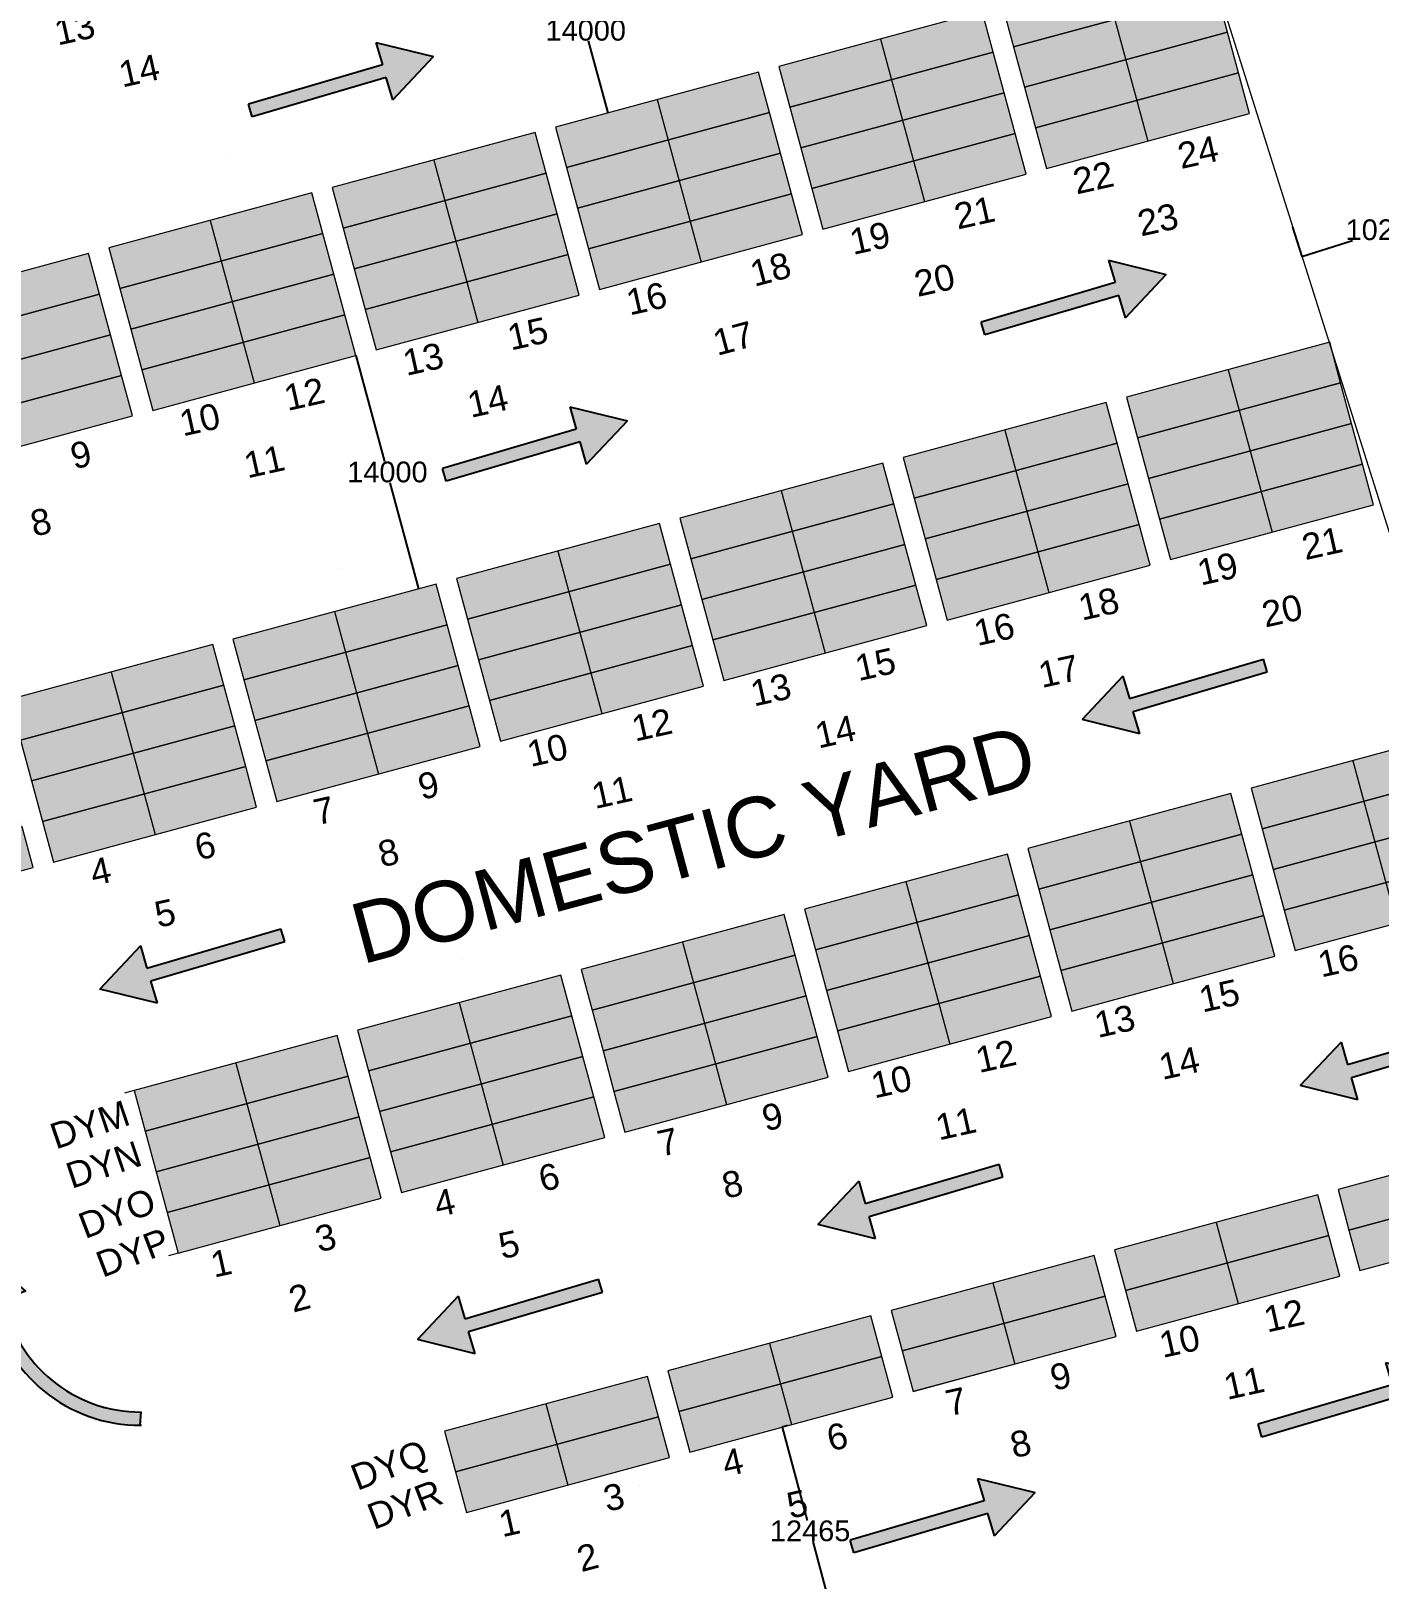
# Model space of a CAD drawing. Header units: inches. Extents: x -1774894 to -657573, y 144736 to 934842.
# Drawn here: x -1619075 to -1540958, y 588233 to 677924 of the extents above; entities that cross this region are included whole.
import ezdxf

# ---------------------------------------------------------------- set-up
doc = ezdxf.new("R2010")
doc.units = ezdxf.units.IN
doc.header["$MEASUREMENT"] = 0
for name, color, linetype in [('A-ANNO-TEXT', 7, 'Continuous'), ('C-ROAD-OTLN', 142, 'Continuous'), ('siding cl', 7, 'Continuous')]:
    doc.layers.add(name, color=color, linetype=linetype)
for name, color, linetype, lineweight in [('Container', 5, 'Continuous', 9), ('grid', 7, 'Continuous', 18), ('IR PROP. DETAILS', 190, 'Continuous', 0), ('P TEXT', 255, 'Continuous', 20), ('Platform', 7, 'Continuous', 0)]:
    doc.layers.add(name, color=color, linetype=linetype, lineweight=lineweight)
doc.styles.add('2MM', font='romans', dxfattribs={"height": 0.07874})
doc.styles.add('ARIAL', font='arial.ttf')
doc.styles.get("Standard").update_dxf_attribs({"font": 'arial.ttf'})
doc.dimstyles.get("Standard").update_dxf_attribs({"dimtxt": 0.18, "dimasz": 0.18, "dimexe": 0.18, "dimexo": 0.0625, "dimgap": 0.09, "dimtad": 0, "dimtih": 1, "dimtoh": 1, "dimdec": 4, "dimzin": 0, "dimdsep": 46, "dimtxsty": 'Standard', "dimcen": 0.09, "dimadec": 0, "dimazin": 0, "dimtfac": 1, "dimtdec": 4, "dimtofl": 0, "dimtmove": 0, "dimatfit": 3, "dimfxl": 1, "dimtolj": 1, "dimtzin": 0, "dimarcsym": 0})

# ---------------------------------------------------------------- blocks, each defined once
blk = doc.blocks.new('*D632')
at = {"layer": 'Defpoints', "color": 0}
for p in [(-1575552, 597034), (-1575208, 597127), (-1571951, 585095)]:
    blk.add_point(p, dxfattribs=at)
at = {"layer": 'Platform', "color": 0, "lineweight": -2}
for p, q in [((-1575208, 597127), (-1575552, 597034)), ((-1571951, 585095), (-1572295, 585002))]:
    blk.add_line(p, q, dxfattribs=at)
at = {"layer": 'Platform', "lineweight": -2}
for p, q in [((-1575552, 597034), (-1574089, 591631)), ((-1572295, 585002), (-1573758, 590405))]:
    blk.add_line(p, q, dxfattribs=at)
at = {"layer": 'Platform'}
for points in [[(-1575552, 597034), (-1575552, 597034), (-1575552, 597034)], [(-1572295, 585002), (-1572295, 585002), (-1572295, 585002)]]:
    blk.add_solid(points, dxfattribs=at)
at = {"layer": 'Platform', "insert": (-1573923, 591018), "char_height": 1200, "attachment_point": 5}
blk.add_mtext('\\A1;12465', dxfattribs=at)
blk = doc.blocks.new('*D638')
at = {"layer": 'Defpoints', "color": 0}
for p in [(-1536239, 669634), (-1535702, 667937), (-1545965, 666561)]:
    blk.add_point(p, dxfattribs=at)
at = {"layer": 'Platform', "color": 0, "lineweight": -2}
for p, q in [((-1536239, 669634), (-1535702, 667937)), ((-1545965, 666561), (-1545428, 664864))]:
    blk.add_line(p, q, dxfattribs=at)
at = {"layer": 'Platform', "lineweight": -2}
for p, q in [((-1535703, 667937), (-1538626, 667013)), ((-1545428, 664864), (-1542505, 665788))]:
    blk.add_line(p, q, dxfattribs=at)
at = {"layer": 'Platform'}
for points in [[(-1535703, 667937), (-1535703, 667937), (-1535702, 667937)], [(-1545428, 664864), (-1545428, 664864), (-1545429, 664864)]]:
    blk.add_solid(points, dxfattribs=at)
at = {"layer": 'Platform', "insert": (-1540565, 666400), "char_height": 1200, "attachment_point": 5}
blk.add_mtext('\\A1;10200', dxfattribs=at)
blk = doc.blocks.new('*D639')
at = {"layer": 'Defpoints', "color": 0}
for p in [(-1589293, 686696), (-1585635, 673183), (-1585635, 673183)]:
    blk.add_point(p, dxfattribs=at)
at = {"layer": 'Platform', "color": 0, "lineweight": -2}
for p, q in [((-1589293, 686696), (-1589293, 686696)), ((-1585635, 673183), (-1585635, 673183))]:
    blk.add_line(p, q, dxfattribs=at)
at = {"layer": 'Platform', "lineweight": -2}
for p, q in [((-1589293, 686696), (-1587093, 678570)), ((-1585635, 673183), (-1586761, 677344))]:
    blk.add_line(p, q, dxfattribs=at)
at = {"layer": 'Platform'}
for points in [[(-1589293, 686696), (-1589293, 686696), (-1589293, 686696)], [(-1585635, 673183), (-1585635, 673183), (-1585635, 673183)]]:
    blk.add_solid(points, dxfattribs=at)
at = {"layer": 'Platform', "insert": (-1586927, 677957), "char_height": 1200, "attachment_point": 5}
blk.add_mtext('\\A1;14000', dxfattribs=at)
blk = doc.blocks.new('*D640')
at = {"layer": 'Defpoints', "color": 0}
for p in [(-1600249, 659122), (-1596591, 645608), (-1596591, 645608)]:
    blk.add_point(p, dxfattribs=at)
at = {"layer": 'Platform', "color": 0, "lineweight": -2}
for p, q in [((-1600249, 659122), (-1600249, 659122)), ((-1596591, 645608), (-1596591, 645608))]:
    blk.add_line(p, q, dxfattribs=at)
at = {"layer": 'Platform', "lineweight": -2}
for p, q in [((-1600249, 659122), (-1598586, 652978)), ((-1596591, 645609), (-1598254, 651752))]:
    blk.add_line(p, q, dxfattribs=at)
at = {"layer": 'Platform'}
for points in [[(-1600249, 659122), (-1600249, 659122), (-1600249, 659122)], [(-1596591, 645609), (-1596591, 645609), (-1596591, 645608)]]:
    blk.add_solid(points, dxfattribs=at)
at = {"layer": 'Platform', "insert": (-1598420, 652365), "char_height": 1200, "attachment_point": 5}
blk.add_mtext('\\A1;14000', dxfattribs=at)
blk = doc.blocks.new('XZCZXDC')
at = {"layer": 'IR PROP. DETAILS'}
h = blk.add_hatch(color=256, dxfattribs=at)
h.set_gradient(color1=(96, 92, 93), color2=(117, 112, 114), one_color=1, tint=0.45, name='CYLINDER')
h.paths.add_polyline_path([(-17331, 724408), (-17331, 723057), (-25422, 723057), (-25422, 722286), (-17331, 722286), (-17331, 720935), (-14360, 722671)])
at = {"layer": 'siding cl'}
for p, q in [((-17331, 724408), (-17331, 723057)), ((-17331, 723057), (-25422, 723057)), ((-25422, 723057), (-25422, 722286)), ((-17331, 722286), (-25422, 722286)), ((-17331, 720935), (-17331, 722286))]:
    blk.add_line(p, q, dxfattribs=at)
for points in [[(-17331, 724408), (-14360, 722671)], [(-17331, 720935), (-14360, 722671)]]:
    blk.add_lwpolyline(points, dxfattribs=at)
blk = doc.blocks.new('DFSSDF')
at = {"layer": 'IR PROP. DETAILS'}
h = blk.add_hatch(color=256, dxfattribs=at)
h.set_gradient(color1=(96, 92, 93), color2=(117, 112, 114), one_color=1, tint=0.45, name='CYLINDER')
h.paths.add_polyline_path([(-259585, 628390), (-258308, 628829), (-260916, 631075), (-261592, 627700), (-260322, 628136, 0.357063), (-251669, 621054), (-251614, 621826, -0.362573)])
at = {"layer": 'siding cl'}
for p, q in [((-258308, 628829), (-259585, 628390)), ((-261592, 627700), (-260322, 628136)), ((-251669, 621054), (-251614, 621826))]:
    blk.add_line(p, q, dxfattribs=at)
for points in [[(-261592, 627700), (-260916, 631075)], [(-258308, 628829), (-260916, 631075)]]:
    blk.add_lwpolyline(points, dxfattribs=at)
for radius, start in [(8828, 191.40098), (8056, 190.67139)]:
    blk.add_arc((-251669, 629881), radius, start, 270.38858, dxfattribs=at)

msp = doc.modelspace()

# ---------------------------------------------------------------- hatches: boundary and pattern name
at = {"layer": 'grid'}
h = msp.add_hatch(color=256, dxfattribs=at)
h.set_gradient(color1=(158, 158, 255), color2=(173, 173, 255), one_color=1, tint=0.84, name='CYLINDER')
h.paths.add_polyline_path([(-1551017.336, 682553.388), (-1562780.176, 679369.269), (-1562683.738, 678990.737), (-1562148.665, 677014.057), (-1550380.208, 680199.697)])
h.paths.add_polyline_path([(-1550380.208, 680199.697), (-1562148.665, 677014.057), (-1561511.537, 674660.366), (-1549743.08, 677846.006)])
h = msp.add_hatch(color=256, dxfattribs=at)
h.set_gradient(color1=(158, 158, 255), color2=(173, 173, 255), one_color=1, tint=0.84, name='CYLINDER')
h.paths.add_polyline_path([(-1563962.445, 679049.237), (-1575725.285, 675865.117), (-1575628.847, 675486.586), (-1575093.774, 673509.906), (-1563325.317, 676695.545)])
h.paths.add_polyline_path([(-1563325.317, 676695.545), (-1575093.774, 673509.906), (-1574456.646, 671156.214), (-1562688.189, 674341.854)])
h = msp.add_hatch(color=256, dxfattribs=at)
h.set_gradient(color1=(158, 158, 255), color2=(173, 173, 255), one_color=1, tint=0.84, name='CYLINDER')
h.paths.add_polyline_path([(-1549743.08, 677846.006), (-1561505.92, 674661.886), (-1561409.482, 674283.355), (-1560874.409, 672306.675), (-1549105.952, 675492.315)])
h.paths.add_polyline_path([(-1549105.952, 675492.315), (-1560874.409, 672306.675), (-1560237.281, 669952.983), (-1548468.825, 673138.623)])
h = msp.add_hatch(color=256, dxfattribs=at)
h.set_gradient(color1=(158, 158, 255), color2=(173, 173, 255), one_color=1, tint=0.84, name='CYLINDER')
h.paths.add_polyline_path([(-1576907.554, 675545.085), (-1588670.394, 672360.966), (-1588573.956, 671982.434), (-1588038.882, 670005.754), (-1576270.426, 673191.394)])
h.paths.add_polyline_path([(-1576270.426, 673191.394), (-1588038.882, 670005.754), (-1587401.754, 667652.063), (-1575633.298, 670837.703)])
h = msp.add_hatch(color=256, dxfattribs=at)
h.set_gradient(color1=(158, 158, 255), color2=(173, 173, 255), one_color=1, tint=0.84, name='CYLINDER')
h.paths.add_polyline_path([(-1562688.189, 674341.854), (-1574451.029, 671157.735), (-1574354.591, 670779.203), (-1573819.518, 668802.523), (-1562051.061, 671988.163)])
h.paths.add_polyline_path([(-1562051.061, 671988.163), (-1573819.518, 668802.523), (-1573182.39, 666448.832), (-1561413.933, 669634.472)])
h = msp.add_hatch(color=256, dxfattribs=at)
h.set_gradient(color1=(158, 158, 255), color2=(173, 173, 255), one_color=1, tint=0.84, name='CYLINDER')
h.paths.add_polyline_path([(-1589852.663, 672040.934), (-1601615.502, 668856.814), (-1601519.065, 668478.283), (-1600983.991, 666501.602), (-1589215.535, 669687.242)])
h.paths.add_polyline_path([(-1589215.535, 669687.242), (-1600983.991, 666501.602), (-1600346.863, 664147.911), (-1588578.407, 667333.551)])
h = msp.add_hatch(color=256, dxfattribs=at)
h.set_gradient(color1=(158, 158, 255), color2=(173, 173, 255), one_color=1, tint=0.84, name='CYLINDER')
h.paths.add_polyline_path([(-1575633.298, 670837.703), (-1587396.138, 667653.583), (-1587299.7, 667275.052), (-1586764.626, 665298.371), (-1574996.17, 668484.011)])
h.paths.add_polyline_path([(-1574996.17, 668484.011), (-1586764.626, 665298.371), (-1586127.498, 662944.68), (-1574359.042, 666130.32)])
h = msp.add_hatch(color=256, dxfattribs=at)
h.set_gradient(color1=(158, 158, 255), color2=(173, 173, 255), one_color=1, tint=0.84, name='CYLINDER')
h.paths.add_polyline_path([(-1602797.772, 668536.782), (-1614560.611, 665352.662), (-1614464.174, 664974.131), (-1613929.1, 662997.451), (-1602160.644, 666183.091)])
h.paths.add_polyline_path([(-1602160.644, 666183.091), (-1613929.1, 662997.451), (-1613291.972, 660643.76), (-1601523.516, 663829.399)])
h = msp.add_hatch(color=256, dxfattribs=at)
h.set_gradient(color1=(158, 158, 255), color2=(173, 173, 255), one_color=1, tint=0.84, name='CYLINDER')
h.paths.add_polyline_path([(-1588578.407, 667333.551), (-1600341.246, 664149.432), (-1600244.809, 663770.9), (-1599709.735, 661794.22), (-1587941.279, 664979.86)])
h.paths.add_polyline_path([(-1587941.279, 664979.86), (-1599709.735, 661794.22), (-1599072.607, 659440.529), (-1587304.151, 662626.169)])
h = msp.add_hatch(color=256, dxfattribs=at)
h.set_gradient(color1=(158, 158, 255), color2=(173, 173, 255), one_color=1, tint=0.84, name='CYLINDER')
h.paths.add_polyline_path([(-1615742.881, 665032.63), (-1627505.72, 661848.511), (-1627409.283, 661469.979), (-1626874.209, 659493.299), (-1615105.753, 662678.939)])
h.paths.add_polyline_path([(-1615105.753, 662678.939), (-1626874.209, 659493.299), (-1626237.081, 657139.608), (-1614468.625, 660325.248)])
h = msp.add_hatch(color=256, dxfattribs=at)
h.set_gradient(color1=(158, 158, 255), color2=(173, 173, 255), one_color=1, tint=0.84, name='CYLINDER')
h.paths.add_polyline_path([(-1601523.516, 663829.399), (-1613286.355, 660645.28), (-1613189.918, 660266.749), (-1612654.844, 658290.068), (-1600886.388, 661475.708)])
h.paths.add_polyline_path([(-1600886.388, 661475.708), (-1612654.844, 658290.068), (-1612017.716, 655936.377), (-1600249.26, 659122.017)])
h = msp.add_hatch(color=256, dxfattribs=at)
h.set_gradient(color1=(158, 158, 255), color2=(173, 173, 255), one_color=1, tint=0.84, name='CYLINDER')
h.paths.add_polyline_path([(-1614468.625, 660325.248), (-1626231.464, 657141.128), (-1626135.027, 656762.597), (-1625599.953, 654785.917), (-1613831.497, 657971.557)])
h.paths.add_polyline_path([(-1613831.497, 657971.557), (-1625599.953, 654785.917), (-1624962.825, 652432.225), (-1613194.369, 655617.865)])
h = msp.add_hatch(color=256, dxfattribs=at)
h.set_gradient(color1=(158, 158, 255), color2=(173, 173, 255), one_color=1, tint=0.84, name='CYLINDER')
h.paths.add_polyline_path([(-1543819.046, 659893.43), (-1555581.886, 656709.31), (-1555485.448, 656330.779), (-1554950.375, 654354.099), (-1543181.918, 657539.739)])
h.paths.add_polyline_path([(-1543181.918, 657539.739), (-1554950.375, 654354.099), (-1554313.247, 652000.407), (-1542544.79, 655186.047)])
h = msp.add_hatch(color=256, dxfattribs=at)
h.set_gradient(color1=(158, 158, 255), color2=(173, 173, 255), one_color=1, tint=0.84, name='CYLINDER')
h.paths.add_polyline_path([(-1556764.155, 656389.278), (-1568526.995, 653205.159), (-1568430.557, 652826.627), (-1567895.483, 650849.947), (-1556127.027, 654035.587)])
h.paths.add_polyline_path([(-1556127.027, 654035.587), (-1567895.483, 650849.947), (-1567258.355, 648496.256), (-1555489.899, 651681.896)])
h = msp.add_hatch(color=256, dxfattribs=at)
h.set_gradient(color1=(158, 158, 255), color2=(173, 173, 255), one_color=1, tint=0.84, name='CYLINDER')
h.paths.add_polyline_path([(-1542544.79, 655186.047), (-1554307.63, 652001.928), (-1554211.192, 651623.396), (-1553676.119, 649646.716), (-1541907.662, 652832.356)])
h.paths.add_polyline_path([(-1541907.662, 652832.356), (-1553676.119, 649646.716), (-1553038.991, 647293.025), (-1541270.534, 650478.665)])
h = msp.add_hatch(color=256, dxfattribs=at)
h.set_gradient(color1=(158, 158, 255), color2=(173, 173, 255), one_color=1, tint=0.84, name='CYLINDER')
h.paths.add_polyline_path([(-1569709.264, 652885.127), (-1581472.103, 649701.007), (-1581375.666, 649322.476), (-1580840.592, 647345.795), (-1569072.136, 650531.435)])
h.paths.add_polyline_path([(-1569072.136, 650531.435), (-1580840.592, 647345.795), (-1580203.464, 644992.104), (-1568435.008, 648177.744)])
h = msp.add_hatch(color=256, dxfattribs=at)
h.set_gradient(color1=(158, 158, 255), color2=(173, 173, 255), one_color=1, tint=0.84, name='CYLINDER')
h.paths.add_polyline_path([(-1555489.899, 651681.896), (-1567252.739, 648497.776), (-1567156.301, 648119.245), (-1566621.227, 646142.565), (-1554852.771, 649328.204)])
h.paths.add_polyline_path([(-1554852.771, 649328.204), (-1566621.227, 646142.565), (-1565984.099, 643788.873), (-1554215.643, 646974.513)])
h = msp.add_hatch(color=256, dxfattribs=at)
h.set_gradient(color1=(158, 158, 255), color2=(173, 173, 255), one_color=1, tint=0.84, name='CYLINDER')
h.paths.add_polyline_path([(-1582654.373, 649380.975), (-1594417.212, 646196.855), (-1594320.775, 645818.324), (-1593785.701, 643841.644), (-1582017.245, 647027.284)])
h.paths.add_polyline_path([(-1582017.245, 647027.284), (-1593785.701, 643841.644), (-1593148.573, 641487.953), (-1581380.117, 644673.592)])
h = msp.add_hatch(color=256, dxfattribs=at)
h.set_gradient(color1=(158, 158, 255), color2=(173, 173, 255), one_color=1, tint=0.84, name='CYLINDER')
h.paths.add_polyline_path([(-1568435.008, 648177.744), (-1580197.847, 644993.625), (-1580101.41, 644615.093), (-1579566.336, 642638.413), (-1567797.88, 645824.053)])
h.paths.add_polyline_path([(-1567797.88, 645824.053), (-1579566.336, 642638.413), (-1578929.208, 640284.722), (-1567160.752, 643470.362)])
h = msp.add_hatch(color=256, dxfattribs=at)
h.set_gradient(color1=(158, 158, 255), color2=(173, 173, 255), one_color=1, tint=0.84, name='CYLINDER')
h.paths.add_polyline_path([(-1595599.482, 645876.823), (-1607362.321, 642692.704), (-1607265.884, 642314.172), (-1606730.81, 640337.492), (-1594962.354, 643523.132)])
h.paths.add_polyline_path([(-1594962.354, 643523.132), (-1606730.81, 640337.492), (-1606093.682, 637983.801), (-1594325.226, 641169.441)])
h = msp.add_hatch(color=256, dxfattribs=at)
h.set_gradient(color1=(158, 158, 255), color2=(173, 173, 255), one_color=1, tint=0.84, name='CYLINDER')
h.paths.add_polyline_path([(-1581380.117, 644673.592), (-1593142.956, 641489.473), (-1593046.519, 641110.942), (-1592511.445, 639134.261), (-1580742.989, 642319.901)])
h.paths.add_polyline_path([(-1580742.989, 642319.901), (-1592511.445, 639134.261), (-1591874.317, 636780.57), (-1580105.861, 639966.21)])
h = msp.add_hatch(color=256, dxfattribs=at)
h.set_gradient(color1=(158, 158, 255), color2=(173, 173, 255), one_color=1, tint=0.84, name='CYLINDER')
h.paths.add_polyline_path([(-1608544.59, 642372.672), (-1620307.43, 639188.552), (-1620210.992, 638810.021), (-1619675.919, 636833.341), (-1607907.462, 640018.98)])
h.paths.add_polyline_path([(-1607907.462, 640018.98), (-1619675.919, 636833.341), (-1619038.791, 634479.649), (-1607270.334, 637665.289)])
h = msp.add_hatch(color=256, dxfattribs=at)
h.set_gradient(color1=(158, 158, 255), color2=(173, 173, 255), one_color=1, tint=0.84, name='CYLINDER')
h.paths.add_polyline_path([(-1594325.226, 641169.441), (-1606088.065, 637985.321), (-1605991.628, 637606.79), (-1605456.554, 635630.11), (-1593688.098, 638815.75)])
h.paths.add_polyline_path([(-1593688.098, 638815.75), (-1605456.554, 635630.11), (-1604819.426, 633276.418), (-1593050.97, 636462.058)])
h = msp.add_hatch(color=256, dxfattribs=at)
h.set_gradient(color1=(158, 158, 255), color2=(173, 173, 255), one_color=1, tint=0.84, name='CYLINDER')
h.paths.add_polyline_path([(-1607270.334, 637665.289), (-1619033.174, 634481.17), (-1618936.736, 634102.638), (-1618401.663, 632125.958), (-1606633.206, 635311.598)])
h.paths.add_polyline_path([(-1606633.206, 635311.598), (-1618401.663, 632125.958), (-1617764.535, 629772.267), (-1605996.079, 632957.907)])
h = msp.add_hatch(color=256, dxfattribs=at)
h.set_gradient(color1=(158, 158, 255), color2=(173, 173, 255), one_color=1, tint=0.84, name='CYLINDER')
h.paths.add_polyline_path([(-1536597.381, 637239.799), (-1548360.22, 634055.679), (-1548263.783, 633677.148), (-1547728.709, 631700.468), (-1535960.253, 634886.107)])
h.paths.add_polyline_path([(-1535960.253, 634886.107), (-1547728.709, 631700.468), (-1547091.581, 629346.776), (-1535323.125, 632532.416)])
h = msp.add_hatch(color=256, dxfattribs=at)
h.set_gradient(color1=(158, 158, 255), color2=(173, 173, 255), one_color=1, tint=0.84, name='CYLINDER')
h.paths.add_polyline_path([(-1620215.443, 634161.138), (-1631978.283, 630977.018), (-1631881.845, 630598.487), (-1631346.772, 628621.806), (-1619578.315, 631807.446)])
h.paths.add_polyline_path([(-1619578.315, 631807.446), (-1631346.772, 628621.806), (-1630709.644, 626268.115), (-1618941.187, 629453.755)])
h = msp.add_hatch(color=256, dxfattribs=at)
h.set_gradient(color1=(158, 158, 255), color2=(173, 173, 255), one_color=1, tint=0.84, name='CYLINDER')
h.paths.add_polyline_path([(-1549542.49, 633735.647), (-1561305.329, 630551.528), (-1561208.892, 630172.996), (-1560673.818, 628196.316), (-1548905.362, 631381.956)])
h.paths.add_polyline_path([(-1548905.362, 631381.956), (-1560673.818, 628196.316), (-1560036.69, 625842.625), (-1548268.234, 629028.265)])
h = msp.add_hatch(color=256, dxfattribs=at)
h.set_gradient(color1=(158, 158, 255), color2=(173, 173, 255), one_color=1, tint=0.84, name='CYLINDER')
h.paths.add_polyline_path([(-1535323.125, 632532.416), (-1547085.964, 629348.297), (-1546989.527, 628969.765), (-1546454.453, 626993.085), (-1534685.997, 630178.725)])
h.paths.add_polyline_path([(-1534685.997, 630178.725), (-1546454.453, 626993.085), (-1545817.325, 624639.394), (-1534048.869, 627825.034)])
h = msp.add_hatch(color=256, dxfattribs=at)
h.set_gradient(color1=(158, 158, 255), color2=(173, 173, 255), one_color=1, tint=0.84, name='CYLINDER')
h.paths.add_polyline_path([(-1562487.599, 630231.495), (-1574250.438, 627047.376), (-1574154.001, 626668.845), (-1573618.927, 624692.164), (-1561850.471, 627877.804)])
h.paths.add_polyline_path([(-1561850.471, 627877.804), (-1573618.927, 624692.164), (-1572981.799, 622338.473), (-1561213.343, 625524.113)])
h = msp.add_hatch(color=256, dxfattribs=at)
h.set_gradient(color1=(158, 158, 255), color2=(173, 173, 255), one_color=1, tint=0.84, name='CYLINDER')
h.paths.add_polyline_path([(-1548268.234, 629028.265), (-1560031.073, 625844.145), (-1559934.636, 625465.614), (-1559399.562, 623488.933), (-1547631.106, 626674.573)])
h.paths.add_polyline_path([(-1547631.106, 626674.573), (-1559399.562, 623488.933), (-1558762.434, 621135.242), (-1546993.978, 624320.882)])
h = msp.add_hatch(color=256, dxfattribs=at)
h.set_gradient(color1=(158, 158, 255), color2=(173, 173, 255), one_color=1, tint=0.84, name='CYLINDER')
h.paths.add_polyline_path([(-1575432.707, 626727.344), (-1587195.547, 623543.224), (-1587099.109, 623164.693), (-1586564.036, 621188.013), (-1574795.579, 624373.653)])
h.paths.add_polyline_path([(-1574795.579, 624373.653), (-1586564.036, 621188.013), (-1585926.908, 618834.322), (-1574158.451, 622019.961)])
h = msp.add_hatch(color=256, dxfattribs=at)
h.set_gradient(color1=(158, 158, 255), color2=(173, 173, 255), one_color=1, tint=0.84, name='CYLINDER')
h.paths.add_polyline_path([(-1561213.343, 625524.113), (-1572976.182, 622339.994), (-1572879.745, 621961.462), (-1572344.671, 619984.782), (-1560576.215, 623170.422)])
h.paths.add_polyline_path([(-1560576.215, 623170.422), (-1572344.671, 619984.782), (-1571707.543, 617631.091), (-1559939.087, 620816.73)])
h = msp.add_hatch(color=256, dxfattribs=at)
h.set_gradient(color1=(158, 158, 255), color2=(173, 173, 255), one_color=1, tint=0.84, name='CYLINDER')
h.paths.add_polyline_path([(-1588377.816, 623223.192), (-1600140.656, 620039.073), (-1600044.218, 619660.541), (-1599509.145, 617683.861), (-1587740.688, 620869.501)])
h.paths.add_polyline_path([(-1587740.688, 620869.501), (-1599509.145, 617683.861), (-1598872.017, 615330.17), (-1587103.56, 618515.81)])
h = msp.add_hatch(color=256, dxfattribs=at)
h.set_gradient(color1=(158, 158, 255), color2=(173, 173, 255), one_color=1, tint=0.84, name='CYLINDER')
h.paths.add_polyline_path([(-1574158.451, 622019.961), (-1585921.291, 618835.842), (-1585824.853, 618457.311), (-1585289.78, 616480.63), (-1573521.324, 619666.27)])
h.paths.add_polyline_path([(-1573521.324, 619666.27), (-1585289.78, 616480.63), (-1584652.652, 614126.939), (-1572884.196, 617312.579)])
h = msp.add_hatch(color=256, dxfattribs=at)
h.set_gradient(color1=(158, 158, 255), color2=(173, 173, 255), one_color=1, tint=0.84, name='CYLINDER')
h.paths.add_polyline_path([(-1601322.925, 619719.041), (-1613085.765, 616534.921), (-1612989.327, 616156.39), (-1612454.253, 614179.71), (-1600685.797, 617365.349)])
h.paths.add_polyline_path([(-1600685.797, 617365.349), (-1612454.253, 614179.71), (-1611817.125, 611826.018), (-1600048.669, 615011.658)])
h = msp.add_hatch(color=256, dxfattribs=at)
h.set_gradient(color1=(158, 158, 255), color2=(173, 173, 255), one_color=1, tint=0.84, name='CYLINDER')
h.paths.add_polyline_path([(-1587103.56, 618515.81), (-1598866.4, 615331.69), (-1598769.962, 614953.159), (-1598234.889, 612976.479), (-1586466.432, 616162.119)])
h.paths.add_polyline_path([(-1586466.432, 616162.119), (-1598234.889, 612976.479), (-1597597.761, 610622.787), (-1585829.304, 613808.427)])
h = msp.add_hatch(color=256, dxfattribs=at)
h.set_gradient(color1=(158, 158, 255), color2=(173, 173, 255), one_color=1, tint=0.84, name='CYLINDER')
h.paths.add_polyline_path([(-1600048.669, 615011.658), (-1611811.509, 611827.539), (-1611715.071, 611449.007), (-1611179.997, 609472.327), (-1599411.541, 612657.967)])
h.paths.add_polyline_path([(-1599411.541, 612657.967), (-1611179.997, 609472.327), (-1610542.869, 607118.636), (-1598774.413, 610304.276)])
h = msp.add_hatch(color=256, dxfattribs=at)
h.set_gradient(color1=(158, 158, 255), color2=(173, 173, 255), one_color=1, tint=0.84, name='CYLINDER')
h.paths.add_polyline_path([(-1531567.471, 613992.875), (-1543330.31, 610808.755), (-1543233.873, 610430.224), (-1542698.799, 608453.544), (-1530930.343, 611639.183)])
h.paths.add_polyline_path([(-1530930.343, 611639.183), (-1542698.799, 608453.544), (-1542061.671, 606099.852), (-1530293.215, 609285.492)])
h = msp.add_hatch(color=256, dxfattribs=at)
h.set_gradient(color1=(158, 158, 255), color2=(173, 173, 255), one_color=1, tint=0.84, name='CYLINDER')
h.paths.add_polyline_path([(-1544512.579, 610488.723), (-1556275.419, 607304.604), (-1556178.981, 606926.072), (-1555643.908, 604949.392), (-1543875.451, 608135.032)])
h.paths.add_polyline_path([(-1543875.451, 608135.032), (-1555643.908, 604949.392), (-1555006.78, 602595.701), (-1543238.323, 605781.341)])
h = msp.add_hatch(color=256, dxfattribs=at)
h.set_gradient(color1=(158, 158, 255), color2=(173, 173, 255), one_color=1, tint=0.84, name='CYLINDER')
h.paths.add_polyline_path([(-1557457.688, 606984.571), (-1569220.528, 603800.452), (-1569124.09, 603421.921), (-1568589.017, 601445.24), (-1556820.56, 604630.88)])
h.paths.add_polyline_path([(-1556820.56, 604630.88), (-1568589.017, 601445.24), (-1567951.889, 599091.549), (-1556183.432, 602277.189)])
h = msp.add_hatch(color=256, dxfattribs=at)
h.set_gradient(color1=(158, 158, 255), color2=(173, 173, 255), one_color=1, tint=0.84, name='CYLINDER')
h.paths.add_polyline_path([(-1570402.797, 603480.42), (-1582165.637, 600296.3), (-1582069.199, 599917.769), (-1581534.125, 597941.089), (-1569765.669, 601126.729)])
h.paths.add_polyline_path([(-1569765.669, 601126.729), (-1581534.125, 597941.089), (-1580896.997, 595587.398), (-1569128.541, 598773.037)])
h = msp.add_hatch(color=256, dxfattribs=at)
h.set_gradient(color1=(158, 158, 255), color2=(173, 173, 255), one_color=1, tint=0.84, name='CYLINDER')
h.paths.add_polyline_path([(-1583347.906, 599976.268), (-1595110.745, 596792.149), (-1595014.308, 596413.617), (-1594479.234, 594436.937), (-1582710.778, 597622.577)])
h.paths.add_polyline_path([(-1582710.778, 597622.577), (-1594479.234, 594436.937), (-1593842.106, 592083.246), (-1582073.65, 595268.886)])

# ---------------------------------------------------------------- linework, layer by layer
at = {"layer": 'C-ROAD-OTLN', "linetype": 'Continuous'}
for p, q in [((-1607724.003, 670652.478), (-1607724.003, 670652.478)), ((-1601256.151, 646758.806), (-1601256.151, 646758.806)), ((-1594057.861, 624098.847), (-1594057.861, 624098.847)), ((-1583795.993, 593623.547), (-1583795.993, 593623.547))]:
    msp.add_line(p, q, dxfattribs=at)
at = {"layer": 'Container'}
for p, q in [((-1556901.565, 680960.568), (-1554353.053, 671545.803)), ((-1569846.673, 677456.417), (-1567298.161, 668041.652)), ((-1582791.782, 673952.265), (-1580243.27, 664537.5)), ((-1595736.891, 670448.114), (-1593188.379, 661033.349)), ((-1608682, 666943.962), (-1606133.488, 657529.197)), ((-1549703.274, 658300.61), (-1547154.763, 648885.845)), ((-1562648.383, 654796.458), (-1560099.871, 645381.693)), ((-1575593.492, 651292.307), (-1573044.98, 641877.542)), ((-1588538.601, 647788.155), (-1585990.089, 638373.39)), ((-1601483.71, 644284.003), (-1598935.198, 634869.238)), ((-1614428.819, 640779.852), (-1611880.307, 631365.087)), ((-1542481.609, 635646.979), (-1539933.097, 626232.214)), ((-1555426.718, 632142.827), (-1552878.206, 622728.062)), ((-1568371.827, 628638.676), (-1565823.315, 619223.911)), ((-1581316.936, 625134.524), (-1578768.424, 615719.759)), ((-1594262.044, 621630.372), (-1591713.532, 612215.607)), ((-1607207.153, 618126.221), (-1604658.641, 608711.456)), ((-1550396.808, 608895.903), (-1549122.552, 604188.521)), ((-1563341.916, 605391.752), (-1562067.66, 600684.369)), ((-1576287.025, 601887.6), (-1575012.769, 597180.217)), ((-1589232.134, 598383.448), (-1587957.878, 593676.066))]:
    msp.add_line(p, q, dxfattribs=at)
for points in [[(-1562148.665, 677014.057), (-1550380.208, 680199.697), (-1551017.336, 682553.388), (-1562785.793, 679367.748)], [(-1561511.537, 674660.366), (-1549743.08, 677846.006), (-1550380.208, 680199.697), (-1562148.665, 677014.057)], [(-1575093.774, 673509.906), (-1563325.317, 676695.545), (-1563962.445, 679049.237), (-1575730.901, 675863.597)], [(-1560874.409, 672306.675), (-1549105.952, 675492.315), (-1549743.08, 677846.006), (-1561511.537, 674660.366)], [(-1574456.646, 671156.214), (-1562688.189, 674341.854), (-1563325.317, 676695.545), (-1575093.774, 673509.906)], [(-1588038.882, 670005.754), (-1576270.426, 673191.394), (-1576907.554, 675545.085), (-1588676.01, 672359.445)], [(-1560237.281, 669952.983), (-1548468.825, 673138.623), (-1549105.952, 675492.315), (-1560874.409, 672306.675)], [(-1573819.518, 668802.523), (-1562051.061, 671988.163), (-1562688.189, 674341.854), (-1574456.646, 671156.214)], [(-1587401.754, 667652.063), (-1575633.298, 670837.703), (-1576270.426, 673191.394), (-1588038.882, 670005.754)], [(-1600983.991, 666501.602), (-1589215.535, 669687.242), (-1589852.663, 672040.934), (-1601621.119, 668855.294)], [(-1573182.39, 666448.832), (-1561413.933, 669634.472), (-1562051.061, 671988.163), (-1573819.518, 668802.523)], [(-1586764.626, 665298.371), (-1574996.17, 668484.011), (-1575633.298, 670837.703), (-1587401.754, 667652.063)], [(-1600346.863, 664147.911), (-1588578.407, 667333.551), (-1589215.535, 669687.242), (-1600983.991, 666501.602)], [(-1613929.1, 662997.451), (-1602160.644, 666183.091), (-1602797.772, 668536.782), (-1614566.228, 665351.142)], [(-1586127.498, 662944.68), (-1574359.042, 666130.32), (-1574996.17, 668484.011), (-1586764.626, 665298.371)], [(-1599709.735, 661794.22), (-1587941.279, 664979.86), (-1588578.407, 667333.551), (-1600346.863, 664147.911)], [(-1613291.972, 660643.76), (-1601523.516, 663829.399), (-1602160.644, 666183.091), (-1613929.1, 662997.451)], [(-1626874.209, 659493.299), (-1615105.753, 662678.939), (-1615742.881, 665032.63), (-1627511.337, 661846.99)], [(-1599072.607, 659440.529), (-1587304.151, 662626.169), (-1587941.279, 664979.86), (-1599709.735, 661794.22)], [(-1612654.844, 658290.068), (-1600886.388, 661475.708), (-1601523.516, 663829.399), (-1613291.972, 660643.76)], [(-1626237.081, 657139.608), (-1614468.625, 660325.248), (-1615105.753, 662678.939), (-1626874.209, 659493.299)], [(-1612017.716, 655936.377), (-1600249.26, 659122.017), (-1600886.388, 661475.708), (-1612654.844, 658290.068)], [(-1625599.953, 654785.917), (-1613831.497, 657971.557), (-1614468.625, 660325.248), (-1626237.081, 657139.608)], [(-1554950.375, 654354.099), (-1543181.918, 657539.739), (-1543819.046, 659893.43), (-1555587.503, 656707.79)], [(-1624962.825, 652432.225), (-1613194.369, 655617.865), (-1613831.497, 657971.557), (-1625599.953, 654785.917)], [(-1554313.247, 652000.407), (-1542544.79, 655186.047), (-1543181.918, 657539.739), (-1554950.375, 654354.099)], [(-1567895.483, 650849.947), (-1556127.027, 654035.587), (-1556764.155, 656389.278), (-1568532.611, 653203.638)], [(-1553676.119, 649646.716), (-1541907.662, 652832.356), (-1542544.79, 655186.047), (-1554313.247, 652000.407)], [(-1567258.355, 648496.256), (-1555489.899, 651681.896), (-1556127.027, 654035.587), (-1567895.483, 650849.947)], [(-1580840.592, 647345.795), (-1569072.136, 650531.435), (-1569709.264, 652885.127), (-1581477.72, 649699.487)], [(-1553038.991, 647293.025), (-1541270.534, 650478.665), (-1541907.662, 652832.356), (-1553676.119, 649646.716)], [(-1566621.227, 646142.565), (-1554852.771, 649328.204), (-1555489.899, 651681.896), (-1567258.355, 648496.256)], [(-1580203.464, 644992.104), (-1568435.008, 648177.744), (-1569072.136, 650531.435), (-1580840.592, 647345.795)], [(-1593785.701, 643841.644), (-1582017.245, 647027.284), (-1582654.373, 649380.975), (-1594422.829, 646195.335)], [(-1565984.099, 643788.873), (-1554215.643, 646974.513), (-1554852.771, 649328.204), (-1566621.227, 646142.565)], [(-1579566.336, 642638.413), (-1567797.88, 645824.053), (-1568435.008, 648177.744), (-1580203.464, 644992.104)], [(-1593148.573, 641487.953), (-1581380.117, 644673.592), (-1582017.245, 647027.284), (-1593785.701, 643841.644)], [(-1606730.81, 640337.492), (-1594962.354, 643523.132), (-1595599.482, 645876.823), (-1607367.938, 642691.183)], [(-1578929.208, 640284.722), (-1567160.752, 643470.362), (-1567797.88, 645824.053), (-1579566.336, 642638.413)], [(-1592511.445, 639134.261), (-1580742.989, 642319.901), (-1581380.117, 644673.592), (-1593148.573, 641487.953)], [(-1606093.682, 637983.801), (-1594325.226, 641169.441), (-1594962.354, 643523.132), (-1606730.81, 640337.492)], [(-1619675.919, 636833.341), (-1607907.462, 640018.98), (-1608544.59, 642372.672), (-1620313.047, 639187.032)], [(-1591874.317, 636780.57), (-1580105.861, 639966.21), (-1580742.989, 642319.901), (-1592511.445, 639134.261)], [(-1605456.554, 635630.11), (-1593688.098, 638815.75), (-1594325.226, 641169.441), (-1606093.682, 637983.801)], [(-1619038.791, 634479.649), (-1607270.334, 637665.289), (-1607907.462, 640018.98), (-1619675.919, 636833.341)], [(-1604819.426, 633276.418), (-1593050.97, 636462.058), (-1593688.098, 638815.75), (-1605456.554, 635630.11)], [(-1618401.663, 632125.958), (-1606633.206, 635311.598), (-1607270.334, 637665.289), (-1619038.791, 634479.649)], [(-1547728.709, 631700.468), (-1535960.253, 634886.107), (-1536597.381, 637239.799), (-1548365.837, 634054.159)], [(-1617764.535, 629772.267), (-1605996.079, 632957.907), (-1606633.206, 635311.598), (-1618401.663, 632125.958)], [(-1547091.581, 629346.776), (-1535323.125, 632532.416), (-1535960.253, 634886.107), (-1547728.709, 631700.468)], [(-1560673.818, 628196.316), (-1548905.362, 631381.956), (-1549542.49, 633735.647), (-1561310.946, 630550.007)], [(-1546454.453, 626993.085), (-1534685.997, 630178.725), (-1535323.125, 632532.416), (-1547091.581, 629346.776)], [(-1630709.644, 626268.115), (-1618941.187, 629453.755), (-1619578.315, 631807.446), (-1631346.772, 628621.806)], [(-1560036.69, 625842.625), (-1548268.234, 629028.265), (-1548905.362, 631381.956), (-1560673.818, 628196.316)], [(-1573618.927, 624692.164), (-1561850.471, 627877.804), (-1562487.599, 630231.495), (-1574256.055, 627045.856)], [(-1545817.325, 624639.394), (-1534048.869, 627825.034), (-1534685.997, 630178.725), (-1546454.453, 626993.085)], [(-1559399.562, 623488.933), (-1547631.106, 626674.573), (-1548268.234, 629028.265), (-1560036.69, 625842.625)], [(-1572981.799, 622338.473), (-1561213.343, 625524.113), (-1561850.471, 627877.804), (-1573618.927, 624692.164)], [(-1586564.036, 621188.013), (-1574795.579, 624373.653), (-1575432.707, 626727.344), (-1587201.164, 623541.704)], [(-1558762.434, 621135.242), (-1546993.978, 624320.882), (-1547631.106, 626674.573), (-1559399.562, 623488.933)], [(-1572344.671, 619984.782), (-1560576.215, 623170.422), (-1561213.343, 625524.113), (-1572981.799, 622338.473)], [(-1585926.908, 618834.322), (-1574158.451, 622019.961), (-1574795.579, 624373.653), (-1586564.036, 621188.013)], [(-1599509.145, 617683.861), (-1587740.688, 620869.501), (-1588377.816, 623223.192), (-1600146.273, 620037.552)], [(-1571707.543, 617631.091), (-1559939.087, 620816.73), (-1560576.215, 623170.422), (-1572344.671, 619984.782)], [(-1585289.78, 616480.63), (-1573521.324, 619666.27), (-1574158.451, 622019.961), (-1585926.908, 618834.322)], [(-1598872.017, 615330.17), (-1587103.56, 618515.81), (-1587740.688, 620869.501), (-1599509.145, 617683.861)], [(-1612454.253, 614179.71), (-1600685.797, 617365.349), (-1601322.925, 619719.041), (-1613091.381, 616533.401)], [(-1584652.652, 614126.939), (-1572884.196, 617312.579), (-1573521.324, 619666.27), (-1585289.78, 616480.63)], [(-1598234.889, 612976.479), (-1586466.432, 616162.119), (-1587103.56, 618515.81), (-1598872.017, 615330.17)], [(-1611817.125, 611826.018), (-1600048.669, 615011.658), (-1600685.797, 617365.349), (-1612454.253, 614179.71)], [(-1597597.761, 610622.787), (-1585829.304, 613808.427), (-1586466.432, 616162.119), (-1598234.889, 612976.479)], [(-1611179.997, 609472.327), (-1599411.541, 612657.967), (-1600048.669, 615011.658), (-1611817.125, 611826.018)], [(-1542698.799, 608453.544), (-1530930.343, 611639.183), (-1531567.471, 613992.875), (-1543335.927, 610807.235)], [(-1610542.869, 607118.636), (-1598774.413, 610304.276), (-1599411.541, 612657.967), (-1611179.997, 609472.327)], [(-1542061.671, 606099.852), (-1530293.215, 609285.492), (-1530930.343, 611639.183), (-1542698.799, 608453.544)], [(-1555643.908, 604949.392), (-1543875.451, 608135.032), (-1544512.579, 610488.723), (-1556281.036, 607303.083)], [(-1555006.78, 602595.701), (-1543238.323, 605781.341), (-1543875.451, 608135.032), (-1555643.908, 604949.392)], [(-1568589.017, 601445.24), (-1556820.56, 604630.88), (-1557457.688, 606984.571), (-1569226.144, 603798.932)], [(-1567951.889, 599091.549), (-1556183.432, 602277.189), (-1556820.56, 604630.88), (-1568589.017, 601445.24)], [(-1581534.125, 597941.089), (-1569765.669, 601126.729), (-1570402.797, 603480.42), (-1582171.253, 600294.78)], [(-1580896.997, 595587.398), (-1569128.541, 598773.037), (-1569765.669, 601126.729), (-1581534.125, 597941.089)], [(-1594479.234, 594436.937), (-1582710.778, 597622.577), (-1583347.906, 599976.268), (-1595116.362, 596790.628)], [(-1593842.106, 592083.246), (-1582073.65, 595268.886), (-1582710.778, 597622.577), (-1594479.234, 594436.937)]]:
    msp.add_lwpolyline(points, close=True, dxfattribs=at)
msp.add_lwpolyline([(-1562067.66, 600684.369), (-1567951.889, 599091.549)], dxfattribs=at)
at = {"layer": 'IR PROP. DETAILS'}
for p, q in [((-1556609.761, 700254.238), (-1533751.809, 627905.446)), ((-1613091.381, 616533.401), (-1613659.92, 616379.501)), ((-1610542.869, 607118.636), (-1611111.408, 606964.736))]:
    msp.add_line(p, q, dxfattribs=at)

# ---------------------------------------------------------------- block references
at = {"layer": 'IR PROP. DETAILS', "xscale": -1, "rotation": 196.4011063248309}
for p in [(-1786027.887, 1373755.135), (-1743570.182, 1361134.097), (-1774792.307, 1352649.291), (-1727519.594, 1297271.808), (-1751166.504, 1290559.138)]:
    msp.add_blockref('XZCZXDC', p, dxfattribs=at)
at = {"layer": 'IR PROP. DETAILS'}
for p, rotation in [((-1775991.438, 1327245.363), 196.401106325042), ((-1832921.497, 1311625.708), 196.401106325042), ((-1763349.598, 1306037.178), 196.4011063250161), ((-1791299.65, 1297984.69), 196.4011063250231), ((-1814513.109, 1291318.476), 196.401106325015)]:
    msp.add_blockref('XZCZXDC', p, dxfattribs=dict(at, rotation=rotation))
msp.add_blockref('DFSSDF', (-1361069.172, -23914.91), dxfattribs=at)

# ---------------------------------------------------------------- texts
at = {"layer": 'A-ANNO-TEXT', "attachment_point": 2, "style": 'ARIAL'}
for s, insert, char_height, rotation in [('{\\C7;13}', (-1616708.826, 678793.941), 1500, 12.53789219), ('{\\C7;14}', (-1612970.901, 676361.31), 1500, 12.53789219), ('{\\C7;24}', (-1551619.468, 671637.043), 1500, 12.53789219), ('{\\C7;22}', (-1557678.522, 670164.551), 1500, 12.53789219), ('{\\C7;21}', (-1564564.577, 668132.891), 1500, 12.53789219), ('{\\C7;23}', (-1553940.598, 667731.919), 1500, 12.53789219), ('{\\C7;19}', (-1570623.631, 666660.399), 1500, 12.53789219), ('{\\C7;18}', (-1576418.664, 664845.566), 1500, 14.97278755), ('{\\C7;20}', (-1566885.706, 664227.768), 1500, 12.53789219), ('{\\C7;16}', (-1583568.74, 663156.248), 1500, 12.53789219), ('{\\C7;15}', (-1590454.795, 661124.588), 1500, 12.53789219), ('{\\C7;17}', (-1578571.792, 660845.357), 1500, 14.97278755), ('{\\C7;13}', (-1596513.848, 659652.096), 1500, 12.53789219), ('{\\C7;12}', (-1603399.903, 657620.436), 1500, 12.53789219), ('{\\C7;14}', (-1592775.924, 657219.465), 1500, 12.53789219), ('{\\C7;10}', (-1609458.957, 656147.945), 1500, 12.53789219), ('{\\C7;9}', (-1616345.012, 654116.285), 1500, 12.53789219), ('{\\C7;11}', (-1605721.033, 653715.313), 1500, 12.53789219), ('{\\C7;8}', (-1618666.142, 650211.161), 1500, 12.53789219), ('{\\C7;21}', (-1544421.178, 648977.084), 1500, 12.53789219), ('{\\C7;19}', (-1550480.232, 647504.592), 1500, 12.53789219), ('{\\C7;18}', (-1557366.287, 645472.932), 1500, 12.53789219), ('{\\C7;20}', (-1546742.307, 645071.961), 1500, 12.53789219), ('{\\C7;16}', (-1563425.341, 644000.441), 1500, 12.53789219), ('{\\C7;15}', (-1570311.396, 641968.781), 1500, 12.53789219), ('{\\C7;17}', (-1559687.416, 641567.809), 1500, 12.53789219), ('{\\C7;13}', (-1576370.45, 640496.289), 1500, 12.53789219), ('{\\C7;12}', (-1583256.504, 638464.629), 1500, 12.53789219), ('{\\C7;14}', (-1572632.525, 638063.658), 1500, 12.53789219), ('{\\C7;DOMESTIC YARD}', (-1581143.438, 632500.938), 3500, 15.05918874), ('{\\C7;10}', (-1589315.558, 636992.138), 1500, 12.53789219), ('{\\C7;9}', (-1596201.613, 634960.478), 1500, 12.53789219), ('{\\C7;11}', (-1585577.634, 634559.506), 1500, 12.53789219), ('{\\C7;7}', (-1602260.667, 633487.986), 1500, 12.53789219), ('{\\C7;6}', (-1609146.722, 631456.326), 1500, 12.53789219), ('{\\C7;8}', (-1598522.743, 631055.354), 1500, 12.53789219), ('{\\C7;4}', (-1615205.776, 629983.834), 1500, 12.53789219), ('{\\C7;5}', (-1611467.852, 627551.203), 1500, 12.53789219), ('{\\C7;16}', (-1543495.28, 624798.319), 1500, 12.53789219), ('{\\C7;15}', (-1550381.335, 622766.659), 1500, 12.53789219), ('{\\C7;13}', (-1556440.389, 621294.167), 1500, 12.53789219), ('{\\C7;12}', (-1563326.444, 619262.507), 1500, 12.53789219), ('{\\C7;14}', (-1552702.465, 618861.536), 1500, 12.53789219), ('{\\C7;10}', (-1569385.498, 617790.016), 1500, 12.53789219), ('{\\C7;DYM}', (-1615905.665, 615273.29), 1500, 18.47367908), ('{\\C7;9}', (-1576271.553, 615758.356), 1500, 12.53789219), ('{\\C7;11}', (-1565647.573, 615357.384), 1500, 12.53789219), ('{\\C7;7}', (-1582330.607, 614285.864), 1500, 12.53789219), ('{\\C7;DYN}', (-1615097.204, 612953.221), 1500, 18.47367908), ('{\\C7;6}', (-1589216.662, 612254.204), 1500, 12.53789219), ('{\\C7;8}', (-1578592.682, 611853.233), 1500, 12.53789219), ('{\\C7;4}', (-1595275.716, 610781.712), 1500, 12.53789219), ('{\\C7;DYO}', (-1614355.9, 610133.215), 1500, 20.90857444), ('{\\C7;DYP}', (-1613449.603, 607849.588), 1500, 20.90857444), ('{\\C7;3}', (-1602161.77, 608750.052), 1500, 12.53789219), ('{\\C7;5}', (-1591537.791, 608349.081), 1500, 12.53789219), ('{\\C7;1}', (-1608220.824, 607277.561), 1500, 12.53789219), ('{\\C7;2}', (-1603712.49, 605259.167), 1500, 14.97278755), ('{\\C7;12}', (-1546625.681, 604227.117), 1500, 12.53789219), ('{\\C7;10}', (-1552684.735, 602754.626), 1500, 12.53789219), ('{\\C7;9}', (-1559570.79, 600722.966), 1500, 12.53789219), ('{\\C7;11}', (-1548946.81, 600321.994), 1500, 12.53789219), ('{\\C7;7}', (-1565629.843, 599250.474), 1500, 12.53789219), ('{\\C7;6}', (-1572515.898, 597218.814), 1500, 12.53789219), ('{\\C7;8}', (-1561891.919, 596817.843), 1500, 12.53789219), ('{\\C7;DYQ}', (-1598581.282, 595546.016), 1500, 20.90857444), ('{\\C7;4}', (-1578574.952, 595746.323), 1500, 12.53789219), ('{\\C7;DYR}', (-1597674.985, 593262.388), 1500, 20.90857444), ('{\\C7;3}', (-1585461.007, 593714.663), 1500, 12.53789219), ('{\\C7;5}', (-1574837.028, 593313.691), 1500, 12.53789219), ('{\\C7;1}', (-1591520.061, 592242.171), 1500, 12.53789219), ('{\\C7;2}', (-1587011.727, 590223.777), 1500, 14.97278755)]:
    msp.add_mtext(s, dxfattribs=dict(at, insert=insert, char_height=char_height, rotation=rotation))
at = {"layer": 'P TEXT', "ltscale": 3, "insert": (-1545975.957, 583180.24), "char_height": 2000, "attachment_point": 1, "rotation": 32.27374912, "style": '2MM'}
msp.add_mtext('{\\fBookman Old Style|b0|i0|c0|p18;\\C7;TRAILER PARKING}', dxfattribs=at)

# ---------------------------------------------------------------- dimensions: what is measured, and where the dimension line sits
at = {"layer": 'Platform'}
dim = msp.add_linear_dim(base=(-1585634.884, 673182.657), p1=(-1589292.935, 686696.304), p2=(-1585634.884, 673182.657), angle=285.14658197, dimstyle='Standard', override={"dimtxt": 1200, "dimdec": 0, "dimclrd": 256, "dimclrt": 256, "dimtdec": 0}, dxfattribs=at)
dim.commit()
dim.dimension.update_dxf_attribs({"geometry": '*D639', "text_midpoint": (-1586927.324, 677957.217), "dimtype": 161})
for p1, p2, distance, picture, middle in [((-1545964.671, 666560.957), (-1536238.552, 669633.838), -1779.611, '*D638', (-1540565.481, 666400.465)), ((-1600249.26, 659122.017), (-1596591.209, 645608.37), 0, '*D640', (-1598420.234, 652365.193)), ((-1571950.977, 585095.202), (-1575208.001, 597127.369), 356.366, '*D632', (-1573923.475, 591018.171))]:
    dim = msp.add_aligned_dim(p1=p1, p2=p2, distance=distance, dimstyle='Standard', override={"dimtxt": 1200, "dimdec": 0, "dimclrd": 256, "dimclrt": 256, "dimtdec": 0}, dxfattribs=at)
    dim.commit()
    dim.dimension.update_dxf_attribs({"geometry": picture, "text_midpoint": middle})

doc.saveas('drawing.dxf')
